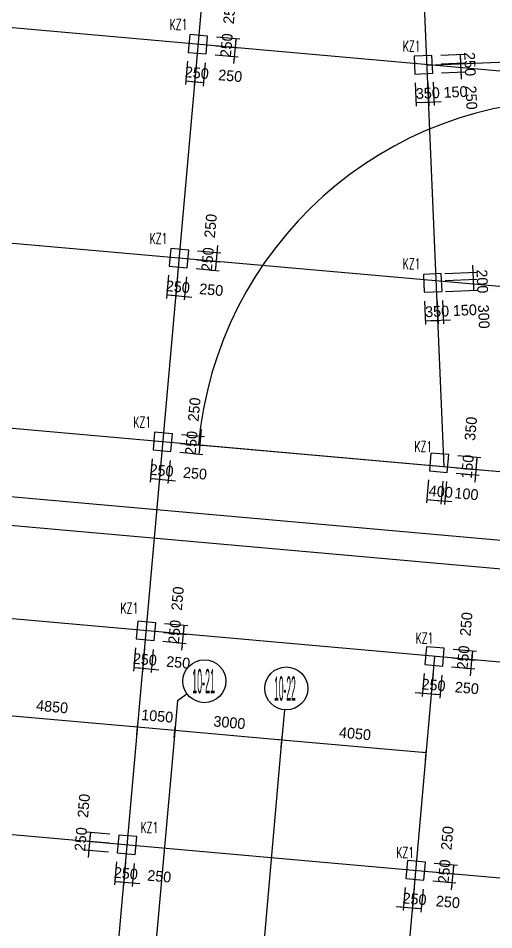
# Model space of a CAD drawing. Extents: x 19107 to 699106, y -67310 to 245688.
# Drawn here: x 639333 to 652625, y 71969 to 97433 of the extents above; entities that cross this region are included whole.
import ezdxf

# ---------------------------------------------------------------- set-up
doc = ezdxf.new("R2010")
doc.units = 0
doc.header["$LTSCALE"] = 100
doc.header["$MEASUREMENT"] = 0
for name, color, linetype in [('AXIS', 3, 'Continuous'), ('DIM', 3, 'Continuous'), ('DOTE', 253, 'Continuous'), ('L-AXIS', 3, 'Continuous')]:
    doc.layers.add(name, color=color, linetype=linetype)
doc.layers.add('Select Column Frame Position', color=7, linetype='Continuous', lineweight=0)
doc.styles.get("Standard").update_dxf_attribs({"font": 'standard'})
doc.styles.add('汉字', font='汉字')
doc.dimstyles.get("Standard").update_dxf_attribs({"dimtxt": 300, "dimasz": 100, "dimexe": 100, "dimexo": 250, "dimgap": 100, "dimtad": 0, "dimtoh": 1, "dimdec": 0, "dimdsep": 46, "dimcen": 0.09, "dimclrt": 7, "dimadec": 0, "dimazin": 0, "dimtfac": 1, "dimtdec": 4, "dimtofl": 0, "dimtmove": 0, "dimatfit": 3, "dimfxl": 1, "dimtolj": 1, "dimtzin": 0, "dimarcsym": 0})

# ---------------------------------------------------------------- blocks, each defined once
blk = doc.blocks.new('*D4214')
at = {"layer": 'L-AXIS', "color": 0, "linetype": 'ByBlock', "lineweight": -2}
for p, q in [((646681, 77064), (646708, 77377)), ((646699, 77277), (650734, 76919)), ((650715, 76706), (650742, 77019))]:
    blk.add_line(p, q, dxfattribs=at)
for points in [[(646699, 77277), (646800, 77285), (646798, 77252)], [(650734, 76919), (650632, 76911), (650635, 76945)]]:
    blk.add_solid(points, dxfattribs=at)
at = {"layer": 'L-AXIS', "color": 7, "linetype": 'Continuous', "lineweight": -2, "insert": (648747, 77447), "char_height": 300, "width": 790, "attachment_point": 5, "rotation": 354.9316, "style": '汉字'}
blk.add_mtext('4050', dxfattribs=at)
blk = doc.blocks.new('*D1245')
at = {"layer": 'L-AXIS', "color": 0, "linetype": 'ByBlock', "lineweight": -2}
for p, q in [((637815, 77850), (637843, 78163)), ((637834, 78063), (642665, 77635)), ((642646, 77422), (642674, 77734))]:
    blk.add_line(p, q, dxfattribs=at)
for points in [[(637834, 78063), (637935, 78071), (637932, 78038)], [(642665, 77635), (642564, 77627), (642567, 77660)]]:
    blk.add_solid(points, dxfattribs=at)
at = {"layer": 'L-AXIS', "color": 7, "linetype": 'Continuous', "lineweight": -2, "insert": (640281, 78198), "char_height": 300, "width": 790, "attachment_point": 5, "rotation": 354.9316, "style": '汉字'}
blk.add_mtext('4850', dxfattribs=at)
blk = doc.blocks.new('_AXISO')
blk.add_circle((0, 0), 0.5)
blk = doc.blocks.new('*D1910')
at = {"layer": 'L-AXIS', "color": 0, "linetype": 'ByBlock', "lineweight": -2}
for p, q in [((643692, 77329), (643720, 77642)), ((643711, 77542), (646699, 77277)), ((646681, 77064), (646708, 77377))]:
    blk.add_line(p, q, dxfattribs=at)
for points in [[(643711, 77542), (643812, 77550), (643809, 77517)], [(646699, 77277), (646598, 77269), (646601, 77302)]]:
    blk.add_solid(points, dxfattribs=at)
at = {"layer": 'L-AXIS', "color": 7, "linetype": 'Continuous', "lineweight": -2, "insert": (645236, 77758), "char_height": 300, "width": 780, "attachment_point": 5, "rotation": 354.9316, "style": '汉字'}
blk.add_mtext('3000', dxfattribs=at)
blk = doc.blocks.new('*D4900')
at = {"layer": 'L-AXIS', "color": 0, "linetype": 'ByBlock', "lineweight": -2}
for p, q in [((642646, 77422), (642674, 77734)), ((642665, 77635), (643711, 77542)), ((643692, 77329), (643720, 77642))]:
    blk.add_line(p, q, dxfattribs=at)
for points in [[(642665, 77635), (642766, 77643), (642763, 77609)], [(643711, 77542), (643610, 77534), (643613, 77567)]]:
    blk.add_solid(points, dxfattribs=at)
at = {"layer": 'L-AXIS', "color": 7, "linetype": 'Continuous', "lineweight": -2, "insert": (643219, 77937), "char_height": 300, "width": 690, "attachment_point": 5, "rotation": 354.9316, "style": '汉字'}
blk.add_mtext('1050', dxfattribs=at)
blk = doc.blocks.new('*D4457')
at = {"layer": 'L-AXIS', "color": 0, "linetype": 'ByBlock', "lineweight": -2}
blk.add_line((654656, 84599), (644273, 85520), dxfattribs=at)
blk.add_arc((654905, 84577), 10574, 2.444, 174.9316, dxfattribs=at)
for points in [[(644372, 85511), (644365, 85612), (644398, 85609)], [(665469, 85028), (665448, 85127), (665481, 85129)]]:
    blk.add_solid(points, dxfattribs=at)
at = {"layer": 'L-AXIS', "color": 7, "linetype": 'Continuous', "lineweight": -2, "insert": (655149, 95248), "char_height": 300, "width": 576.67, "attachment_point": 8, "rotation": 358.6878, "style": '汉字'}
blk.add_mtext('172%%D', dxfattribs=at)
blk = doc.blocks.new('*D2788')
at = {"layer": 'DIM', "color": 0, "linetype": 'ByBlock', "lineweight": -2}
for p, q in [((650690, 89528), (650717, 88878)), ((651039, 89543), (651067, 88893)), ((650713, 88978), (651063, 88993))]:
    blk.add_line(p, q, dxfattribs=at)
for points in [[(650713, 88978), (650812, 88999), (650814, 88966)], [(651063, 88993), (650964, 88972), (650962, 89006)]]:
    blk.add_solid(points, dxfattribs=at)
at = {"layer": 'DIM', "color": 7, "linetype": 'Continuous', "lineweight": -2, "insert": (651042, 89242), "char_height": 300, "width": 566.67, "attachment_point": 5, "rotation": 2.444, "style": '汉字'}
blk.add_mtext('350', dxfattribs=at)
blk = doc.blocks.new('*D184')
at = {"layer": 'DIM', "color": 0, "linetype": 'ByBlock', "lineweight": -2}
for p, q in [((651039, 89543), (651067, 88893)), ((651189, 89549), (651217, 88900)), ((650863, 88985), (651412, 89008))]:
    blk.add_line(p, q, dxfattribs=at)
for points in [[(651063, 88993), (650964, 88972), (650962, 89006)], [(651213, 89000), (651312, 89020), (651313, 88987)]]:
    blk.add_solid(points, dxfattribs=at)
at = {"layer": 'DIM', "color": 7, "linetype": 'Continuous', "lineweight": -2, "insert": (651817, 89276), "char_height": 300, "width": 476.67, "attachment_point": 5, "rotation": 2.444, "style": '汉字'}
blk.add_mtext('150', dxfattribs=at)
blk = doc.blocks.new('*D507')
at = {"layer": 'DIM', "color": 0, "linetype": 'ByBlock', "lineweight": -2}
for p, q in [((650804, 84539), (650746, 83892)), ((651202, 84504), (651145, 83856)), ((650755, 83991), (651153, 83956))]:
    blk.add_line(p, q, dxfattribs=at)
for points in [[(650755, 83991), (650856, 83999), (650853, 83966)], [(651153, 83956), (651052, 83948), (651055, 83981)]]:
    blk.add_solid(points, dxfattribs=at)
at = {"layer": 'DIM', "color": 7, "linetype": 'Continuous', "lineweight": -2, "insert": (651146, 84208), "char_height": 300, "width": 576.67, "attachment_point": 5, "rotation": 354.9316, "style": '汉字'}
blk.add_mtext('400', dxfattribs=at)
blk = doc.blocks.new('*D871')
at = {"layer": 'DIM', "color": 0, "linetype": 'ByBlock', "lineweight": -2}
for p, q in [((651202, 84504), (651145, 83856)), ((651302, 84495), (651244, 83848)), ((650954, 83974), (651452, 83929))]:
    blk.add_line(p, q, dxfattribs=at)
for points in [[(651153, 83956), (651052, 83948), (651055, 83981)], [(651253, 83947), (651354, 83955), (651351, 83922)]]:
    blk.add_solid(points, dxfattribs=at)
at = {"layer": 'DIM', "color": 7, "linetype": 'Continuous', "lineweight": -2, "insert": (651863, 84144), "char_height": 300, "width": 476.67, "attachment_point": 5, "rotation": 354.9316, "style": '汉字'}
blk.add_mtext('100', dxfattribs=at)
blk = doc.blocks.new('*D1188')
at = {"layer": 'DIM', "color": 0, "linetype": 'ByBlock', "lineweight": -2}
for p, q in [((651586, 84871), (652233, 84814)), ((652103, 84474), (652152, 85022)), ((651573, 84722), (652220, 84665))]:
    blk.add_line(p, q, dxfattribs=at)
for points in [[(652134, 84823), (652126, 84924), (652159, 84921)], [(652121, 84673), (652128, 84572), (652095, 84575)]]:
    blk.add_solid(points, dxfattribs=at)
at = {"layer": 'DIM', "color": 7, "linetype": 'Continuous', "lineweight": -2, "insert": (651890, 84906), "char_height": 300, "width": 476.67, "attachment_point": 5, "rotation": 84.9316, "style": '汉字'}
blk.add_mtext('150', dxfattribs=at)
blk = doc.blocks.new('*D4201')
at = {"layer": 'DIM', "color": 0, "linetype": 'ByBlock', "lineweight": -2}
for p, q in [((651617, 85220), (652264, 85163)), ((652134, 84823), (652165, 85171)), ((651586, 84871), (652233, 84814))]:
    blk.add_line(p, q, dxfattribs=at)
for points in [[(652165, 85171), (652173, 85070), (652139, 85073)], [(652134, 84823), (652126, 84924), (652159, 84921)]]:
    blk.add_solid(points, dxfattribs=at)
at = {"layer": 'DIM', "color": 7, "linetype": 'Continuous', "lineweight": -2, "insert": (651984, 85967), "char_height": 300, "width": 566.67, "attachment_point": 5, "rotation": 84.9316, "style": '汉字'}
blk.add_mtext('350', dxfattribs=at)
blk = doc.blocks.new('*D4530')
at = {"layer": 'DIM', "color": 0, "linetype": 'ByBlock', "lineweight": -2}
for p, q in [((643078, 85124), (643021, 84476)), ((643328, 85102), (643270, 84454)), ((643030, 84576), (643279, 84554))]:
    blk.add_line(p, q, dxfattribs=at)
for points in [[(643030, 84576), (643131, 84584), (643128, 84551)], [(643279, 84554), (643178, 84546), (643181, 84579)]]:
    blk.add_solid(points, dxfattribs=at)
at = {"layer": 'DIM', "color": 7, "linetype": 'Continuous', "lineweight": -2, "insert": (643341, 84799), "char_height": 300, "width": 566.67, "attachment_point": 5, "rotation": 354.9316, "style": '汉字'}
blk.add_mtext('250', dxfattribs=at)
blk = doc.blocks.new('*D4897')
at = {"layer": 'DIM', "color": 0, "linetype": 'ByBlock', "lineweight": -2}
for p, q in [((643328, 85102), (643270, 84454)), ((643577, 85080), (643519, 84432)), ((643080, 84572), (643727, 84514))]:
    blk.add_line(p, q, dxfattribs=at)
for points in [[(643279, 84554), (643178, 84546), (643181, 84579)], [(643528, 84532), (643629, 84540), (643626, 84506)]]:
    blk.add_solid(points, dxfattribs=at)
at = {"layer": 'DIM', "color": 7, "linetype": 'Continuous', "lineweight": -2, "insert": (644274, 84717), "char_height": 300, "width": 566.67, "attachment_point": 5, "rotation": 354.9316, "style": '汉字'}
blk.add_mtext('250', dxfattribs=at)
blk = doc.blocks.new('*D5219')
at = {"layer": 'DIM', "color": 0, "linetype": 'ByBlock', "lineweight": -2}
for p, q in [((643848, 85307), (644495, 85249)), ((643870, 85556), (644517, 85498)), ((644395, 85258), (644418, 85507))]:
    blk.add_line(p, q, dxfattribs=at)
for points in [[(644395, 85258), (644388, 85359), (644421, 85356)], [(644418, 85507), (644425, 85406), (644392, 85409)]]:
    blk.add_solid(points, dxfattribs=at)
at = {"layer": 'DIM', "color": 7, "linetype": 'Continuous', "lineweight": -2, "insert": (644172, 85569), "char_height": 300, "width": 566.67, "attachment_point": 5, "rotation": 84.9316, "style": '汉字'}
blk.add_mtext('250', dxfattribs=at)
blk = doc.blocks.new('*D2905')
at = {"layer": 'DIM', "color": 0, "linetype": 'ByBlock', "lineweight": -2}
for p, q in [((644400, 85308), (644457, 85955)), ((643892, 85805), (644539, 85747)), ((643870, 85556), (644517, 85498))]:
    blk.add_line(p, q, dxfattribs=at)
for points in [[(644440, 85756), (644432, 85857), (644465, 85854)], [(644418, 85507), (644425, 85406), (644392, 85409)]]:
    blk.add_solid(points, dxfattribs=at)
at = {"layer": 'DIM', "color": 7, "linetype": 'Continuous', "lineweight": -2, "insert": (644255, 86502), "char_height": 300, "width": 566.67, "attachment_point": 5, "rotation": 84.9316, "style": '汉字'}
blk.add_mtext('250', dxfattribs=at)
blk = doc.blocks.new('*D2588')
at = {"layer": 'DIM', "color": 0, "linetype": 'ByBlock', "lineweight": -2}
for p, q in [((650429, 95624), (650457, 94975)), ((650779, 95639), (650807, 94990)), ((650453, 95075), (650803, 95090))]:
    blk.add_line(p, q, dxfattribs=at)
for points in [[(650453, 95075), (650552, 95096), (650553, 95062)], [(650803, 95090), (650703, 95069), (650702, 95102)]]:
    blk.add_solid(points, dxfattribs=at)
at = {"layer": 'DIM', "color": 7, "linetype": 'Continuous', "lineweight": -2, "insert": (650782, 95339), "char_height": 300, "width": 566.67, "attachment_point": 5, "rotation": 2.444, "style": '汉字'}
blk.add_mtext('350', dxfattribs=at)
blk = doc.blocks.new('*D330')
at = {"layer": 'DIM', "color": 0, "linetype": 'ByBlock', "lineweight": -2}
for p, q in [((650779, 95639), (650807, 94990)), ((650929, 95645), (650957, 94996)), ((650603, 95081), (651152, 95104))]:
    blk.add_line(p, q, dxfattribs=at)
for points in [[(650803, 95090), (650703, 95069), (650702, 95102)], [(650952, 95096), (651052, 95117), (651053, 95084)]]:
    blk.add_solid(points, dxfattribs=at)
at = {"layer": 'DIM', "color": 7, "linetype": 'Continuous', "lineweight": -2, "insert": (651556, 95372), "char_height": 300, "width": 476.67, "attachment_point": 5, "rotation": 2.444, "style": '汉字'}
blk.add_mtext('150', dxfattribs=at)
blk = doc.blocks.new('*D637')
at = {"layer": 'DIM', "color": 0, "linetype": 'ByBlock', "lineweight": -2}
for p, q in [((651726, 95729), (651698, 96379)), ((651157, 96156), (651807, 96183)), ((651168, 95906), (651817, 95934))]:
    blk.add_line(p, q, dxfattribs=at)
for points in [[(651707, 96179), (651686, 96278), (651719, 96280)], [(651718, 95929), (651738, 95830), (651705, 95829)]]:
    blk.add_solid(points, dxfattribs=at)
at = {"layer": 'DIM', "color": 7, "linetype": 'Continuous', "lineweight": -2, "insert": (651998, 95214), "char_height": 300, "width": 566.67, "attachment_point": 5, "rotation": 272.444, "style": '汉字'}
blk.add_mtext('250', dxfattribs=at)
blk = doc.blocks.new('*D1004')
at = {"layer": 'DIM', "color": 0, "linetype": 'ByBlock', "lineweight": -2}
for p, q in [((651147, 96405), (651796, 96433)), ((651707, 96179), (651696, 96429)), ((651157, 96156), (651807, 96183))]:
    blk.add_line(p, q, dxfattribs=at)
for points in [[(651696, 96429), (651717, 96330), (651684, 96328)], [(651707, 96179), (651686, 96278), (651719, 96280)]]:
    blk.add_solid(points, dxfattribs=at)
at = {"layer": 'DIM', "color": 7, "linetype": 'Continuous', "lineweight": -2, "insert": (651958, 96150), "char_height": 300, "width": 566.67, "attachment_point": 5, "rotation": 272.444, "style": '汉字'}
blk.add_mtext('250', dxfattribs=at)
blk = doc.blocks.new('*D1144')
at = {"layer": 'DIM', "color": 0, "linetype": 'ByBlock', "lineweight": -2}
for p, q in [((644064, 96230), (644006, 95583)), ((644313, 96208), (644255, 95561)), ((644015, 95682), (644264, 95660))]:
    blk.add_line(p, q, dxfattribs=at)
for points in [[(644015, 95682), (644116, 95690), (644113, 95657)], [(644264, 95660), (644163, 95653), (644166, 95686)]]:
    blk.add_solid(points, dxfattribs=at)
at = {"layer": 'DIM', "color": 7, "linetype": 'Continuous', "lineweight": -2, "insert": (644326, 95906), "char_height": 300, "width": 566.67, "attachment_point": 5, "rotation": 354.9316, "style": '汉字'}
blk.add_mtext('250', dxfattribs=at)
blk = doc.blocks.new('*D1507')
at = {"layer": 'DIM', "color": 0, "linetype": 'ByBlock', "lineweight": -2}
for p, q in [((644313, 96208), (644255, 95561)), ((644562, 96186), (644504, 95539)), ((644264, 95660), (644513, 95638))]:
    blk.add_line(p, q, dxfattribs=at)
for points in [[(644264, 95660), (644365, 95668), (644362, 95635)], [(644513, 95638), (644412, 95631), (644415, 95664)]]:
    blk.add_solid(points, dxfattribs=at)
at = {"layer": 'DIM', "color": 7, "linetype": 'Continuous', "lineweight": -2, "insert": (645259, 95823), "char_height": 300, "width": 566.67, "attachment_point": 5, "rotation": 354.9316, "style": '汉字'}
blk.add_mtext('250', dxfattribs=at)
blk = doc.blocks.new('*D4481')
at = {"layer": 'DIM', "color": 0, "linetype": 'ByBlock', "lineweight": -2}
for p, q in [((645363, 96165), (645420, 96813)), ((644855, 96662), (645502, 96605)), ((644833, 96413), (645480, 96356))]:
    blk.add_line(p, q, dxfattribs=at)
for points in [[(645403, 96614), (645395, 96715), (645428, 96712)], [(645381, 96365), (645388, 96263), (645355, 96266)]]:
    blk.add_solid(points, dxfattribs=at)
at = {"layer": 'DIM', "color": 7, "linetype": 'Continuous', "lineweight": -2, "insert": (645157, 96676), "char_height": 300, "width": 566.67, "attachment_point": 5, "rotation": 84.9316, "style": '汉字'}
blk.add_mtext('250', dxfattribs=at)
blk = doc.blocks.new('*D4849')
at = {"layer": 'DIM', "color": 0, "linetype": 'ByBlock', "lineweight": -2}
for p, q in [((644877, 96911), (645524, 96854)), ((645403, 96614), (645425, 96863)), ((644855, 96662), (645502, 96605))]:
    blk.add_line(p, q, dxfattribs=at)
for points in [[(645425, 96863), (645432, 96761), (645399, 96764)], [(645403, 96614), (645395, 96715), (645428, 96712)]]:
    blk.add_solid(points, dxfattribs=at)
at = {"layer": 'DIM', "color": 7, "linetype": 'Continuous', "lineweight": -2, "insert": (645240, 97608), "char_height": 300, "width": 566.67, "attachment_point": 5, "rotation": 84.9316, "style": '汉字'}
blk.add_mtext('250', dxfattribs=at)
blk = doc.blocks.new('*D4927')
at = {"layer": 'DIM', "color": 0, "linetype": 'ByBlock', "lineweight": -2}
for p, q in [((643533, 90254), (643476, 89606)), ((643782, 90232), (643725, 89584)), ((643485, 89706), (643734, 89684))]:
    blk.add_line(p, q, dxfattribs=at)
for points in [[(643485, 89706), (643586, 89714), (643583, 89681)], [(643734, 89684), (643633, 89676), (643636, 89709)]]:
    blk.add_solid(points, dxfattribs=at)
at = {"layer": 'DIM', "color": 7, "linetype": 'Continuous', "lineweight": -2, "insert": (643796, 89929), "char_height": 300, "width": 566.67, "attachment_point": 5, "rotation": 354.9316, "style": '汉字'}
blk.add_mtext('250', dxfattribs=at)
blk = doc.blocks.new('*D5289')
at = {"layer": 'DIM', "color": 0, "linetype": 'ByBlock', "lineweight": -2}
for p, q in [((643782, 90232), (643725, 89584)), ((644032, 90210), (643974, 89562)), ((643535, 89702), (644182, 89644))]:
    blk.add_line(p, q, dxfattribs=at)
for points in [[(643734, 89684), (643633, 89676), (643636, 89709)], [(643983, 89662), (644084, 89670), (644081, 89636)]]:
    blk.add_solid(points, dxfattribs=at)
at = {"layer": 'DIM', "color": 7, "linetype": 'Continuous', "lineweight": -2, "insert": (644729, 89847), "char_height": 300, "width": 566.67, "attachment_point": 5, "rotation": 354.9316, "style": '汉字'}
blk.add_mtext('250', dxfattribs=at)
blk = doc.blocks.new('*D2937')
at = {"layer": 'DIM', "color": 0, "linetype": 'ByBlock', "lineweight": -2}
for p, q in [((644325, 90686), (644972, 90628)), ((644303, 90437), (644950, 90379)), ((644850, 90388), (644873, 90637))]:
    blk.add_line(p, q, dxfattribs=at)
for points in [[(644850, 90388), (644843, 90489), (644876, 90486)], [(644873, 90637), (644880, 90536), (644847, 90539)]]:
    blk.add_solid(points, dxfattribs=at)
at = {"layer": 'DIM', "color": 7, "linetype": 'Continuous', "lineweight": -2, "insert": (644627, 90699), "char_height": 300, "width": 566.67, "attachment_point": 5, "rotation": 84.9316, "style": '汉字'}
blk.add_mtext('250', dxfattribs=at)
blk = doc.blocks.new('*D3301')
at = {"layer": 'DIM', "color": 0, "linetype": 'ByBlock', "lineweight": -2}
for p, q in [((644347, 90935), (644994, 90877)), ((644855, 90438), (644912, 91085)), ((644325, 90686), (644972, 90628))]:
    blk.add_line(p, q, dxfattribs=at)
for points in [[(644895, 90886), (644887, 90987), (644920, 90984)], [(644873, 90637), (644880, 90536), (644847, 90539)]]:
    blk.add_solid(points, dxfattribs=at)
at = {"layer": 'DIM', "color": 7, "linetype": 'Continuous', "lineweight": -2, "insert": (644710, 91632), "char_height": 300, "width": 566.67, "attachment_point": 5, "rotation": 84.9316, "style": '汉字'}
blk.add_mtext('250', dxfattribs=at)
blk = doc.blocks.new('*D4614')
at = {"layer": 'DIM', "color": 0, "linetype": 'ByBlock', "lineweight": -2}
for p, q in [((650679, 79129), (650621, 78482)), ((650928, 79107), (650870, 78460)), ((650431, 78599), (651078, 78541))]:
    blk.add_line(p, q, dxfattribs=at)
for points in [[(650630, 78581), (650529, 78573), (650532, 78607)], [(650879, 78559), (650980, 78567), (650977, 78534)]]:
    blk.add_solid(points, dxfattribs=at)
at = {"layer": 'DIM', "color": 7, "linetype": 'Continuous', "lineweight": -2, "insert": (650941, 78805), "char_height": 300, "width": 566.67, "attachment_point": 5, "rotation": 354.9316, "style": '汉字'}
blk.add_mtext('250', dxfattribs=at)
blk = doc.blocks.new('*D4983')
at = {"layer": 'DIM', "color": 0, "linetype": 'ByBlock', "lineweight": -2}
for p, q in [((650928, 79107), (650870, 78460)), ((651177, 79085), (651119, 78437)), ((650879, 78559), (651128, 78537))]:
    blk.add_line(p, q, dxfattribs=at)
for points in [[(650879, 78559), (650980, 78567), (650977, 78534)], [(651128, 78537), (651027, 78529), (651030, 78562)]]:
    blk.add_solid(points, dxfattribs=at)
at = {"layer": 'DIM', "color": 7, "linetype": 'Continuous', "lineweight": -2, "insert": (651874, 78722), "char_height": 300, "width": 566.67, "attachment_point": 5, "rotation": 354.9316, "style": '汉字'}
blk.add_mtext('250', dxfattribs=at)
blk = doc.blocks.new('*D5305')
at = {"layer": 'DIM', "color": 0, "linetype": 'ByBlock', "lineweight": -2}
for p, q in [((651978, 79064), (652035, 79711)), ((651470, 79561), (652117, 79503)), ((651448, 79312), (652095, 79254))]:
    blk.add_line(p, q, dxfattribs=at)
for points in [[(652018, 79512), (652010, 79613), (652043, 79610)], [(651996, 79263), (652003, 79162), (651970, 79165)]]:
    blk.add_solid(points, dxfattribs=at)
at = {"layer": 'DIM', "color": 7, "linetype": 'Continuous', "lineweight": -2, "insert": (651772, 79574), "char_height": 300, "width": 566.67, "attachment_point": 5, "rotation": 84.9316, "style": '汉字'}
blk.add_mtext('250', dxfattribs=at)
blk = doc.blocks.new('*D2994')
at = {"layer": 'DIM', "color": 0, "linetype": 'ByBlock', "lineweight": -2}
for p, q in [((651492, 79810), (652139, 79752)), ((652018, 79512), (652040, 79761)), ((651470, 79561), (652117, 79503))]:
    blk.add_line(p, q, dxfattribs=at)
for points in [[(652040, 79761), (652048, 79660), (652014, 79663)], [(652018, 79512), (652010, 79613), (652043, 79610)]]:
    blk.add_solid(points, dxfattribs=at)
at = {"layer": 'DIM', "color": 7, "linetype": 'Continuous', "lineweight": -2, "insert": (651855, 80507), "char_height": 300, "width": 566.67, "attachment_point": 5, "rotation": 84.9316, "style": '汉字'}
blk.add_mtext('250', dxfattribs=at)
blk = doc.blocks.new('*D3312')
at = {"layer": 'DIM', "color": 0, "linetype": 'ByBlock', "lineweight": -2}
for p, q in [((642610, 79845), (642553, 79197)), ((642859, 79823), (642802, 79175)), ((642562, 79297), (642811, 79275))]:
    blk.add_line(p, q, dxfattribs=at)
for points in [[(642562, 79297), (642663, 79305), (642660, 79271)], [(642811, 79275), (642710, 79267), (642713, 79300)]]:
    blk.add_solid(points, dxfattribs=at)
at = {"layer": 'DIM', "color": 7, "linetype": 'Continuous', "lineweight": -2, "insert": (642873, 79520), "char_height": 300, "width": 566.67, "attachment_point": 5, "rotation": 354.9316, "style": '汉字'}
blk.add_mtext('250', dxfattribs=at)
blk = doc.blocks.new('*D3676')
at = {"layer": 'DIM', "color": 0, "linetype": 'ByBlock', "lineweight": -2}
for p, q in [((642859, 79823), (642802, 79175)), ((643108, 79800), (643051, 79153)), ((642611, 79292), (643259, 79235))]:
    blk.add_line(p, q, dxfattribs=at)
for points in [[(642811, 79275), (642710, 79267), (642713, 79300)], [(643060, 79253), (643161, 79260), (643158, 79227)]]:
    blk.add_solid(points, dxfattribs=at)
at = {"layer": 'DIM', "color": 7, "linetype": 'Continuous', "lineweight": -2, "insert": (643805, 79437), "char_height": 300, "width": 566.67, "attachment_point": 5, "rotation": 354.9316, "style": '汉字'}
blk.add_mtext('250', dxfattribs=at)
blk = doc.blocks.new('*D4006')
at = {"layer": 'DIM', "color": 0, "linetype": 'ByBlock', "lineweight": -2}
for p, q in [((643402, 80276), (644049, 80219)), ((643910, 79780), (643967, 80427)), ((643379, 80027), (644027, 79970))]:
    blk.add_line(p, q, dxfattribs=at)
for points in [[(643949, 80228), (643942, 80329), (643975, 80326)], [(643927, 79979), (643935, 79878), (643902, 79881)]]:
    blk.add_solid(points, dxfattribs=at)
at = {"layer": 'DIM', "color": 7, "linetype": 'Continuous', "lineweight": -2, "insert": (643704, 80290), "char_height": 300, "width": 566.67, "attachment_point": 5, "rotation": 84.9316, "style": '汉字'}
blk.add_mtext('250', dxfattribs=at)
blk = doc.blocks.new('*D1736')
at = {"layer": 'DIM', "color": 0, "linetype": 'ByBlock', "lineweight": -2}
for p, q in [((643424, 80525), (644071, 80468)), ((643949, 80228), (643971, 80477)), ((643402, 80276), (644049, 80219))]:
    blk.add_line(p, q, dxfattribs=at)
for points in [[(643971, 80477), (643979, 80376), (643946, 80379)], [(643949, 80228), (643942, 80329), (643975, 80326)]]:
    blk.add_solid(points, dxfattribs=at)
at = {"layer": 'DIM', "color": 7, "linetype": 'Continuous', "lineweight": -2, "insert": (643787, 81223), "char_height": 300, "width": 566.67, "attachment_point": 5, "rotation": 84.9316, "style": '汉字'}
blk.add_mtext('250', dxfattribs=at)
blk = doc.blocks.new('*D4586')
at = {"layer": 'DIM', "color": 0, "linetype": 'ByBlock', "lineweight": -2}
for p, q in [((650149, 73153), (650091, 72505)), ((650398, 73130), (650340, 72483)), ((649901, 72622), (650548, 72565))]:
    blk.add_line(p, q, dxfattribs=at)
for points in [[(650100, 72605), (649999, 72597), (650002, 72630)], [(650349, 72583), (650450, 72590), (650447, 72557)]]:
    blk.add_solid(points, dxfattribs=at)
at = {"layer": 'DIM', "color": 7, "linetype": 'Continuous', "lineweight": -2, "insert": (650411, 72828), "char_height": 300, "width": 566.67, "attachment_point": 5, "rotation": 354.9316, "style": '汉字'}
blk.add_mtext('250', dxfattribs=at)
blk = doc.blocks.new('*D4960')
at = {"layer": 'DIM', "color": 0, "linetype": 'ByBlock', "lineweight": -2}
for p, q in [((650398, 73130), (650340, 72483)), ((650647, 73108), (650589, 72461)), ((650349, 72583), (650598, 72561))]:
    blk.add_line(p, q, dxfattribs=at)
for points in [[(650349, 72583), (650450, 72590), (650447, 72557)], [(650598, 72561), (650497, 72553), (650500, 72586)]]:
    blk.add_solid(points, dxfattribs=at)
at = {"layer": 'DIM', "color": 7, "linetype": 'Continuous', "lineweight": -2, "insert": (651344, 72745), "char_height": 300, "width": 566.67, "attachment_point": 5, "rotation": 354.9316, "style": '汉字'}
blk.add_mtext('250', dxfattribs=at)
blk = doc.blocks.new('*D5274')
at = {"layer": 'DIM', "color": 0, "linetype": 'ByBlock', "lineweight": -2}
for p, q in [((651448, 73087), (651505, 73735)), ((650940, 73584), (651587, 73527)), ((650918, 73335), (651565, 73278))]:
    blk.add_line(p, q, dxfattribs=at)
for points in [[(651488, 73536), (651480, 73637), (651513, 73634)], [(651466, 73287), (651473, 73186), (651440, 73189)]]:
    blk.add_solid(points, dxfattribs=at)
at = {"layer": 'DIM', "color": 7, "linetype": 'Continuous', "lineweight": -2, "insert": (651242, 73598), "char_height": 300, "width": 566.67, "attachment_point": 5, "rotation": 84.9316, "style": '汉字'}
blk.add_mtext('250', dxfattribs=at)
blk = doc.blocks.new('*D2972')
at = {"layer": 'DIM', "color": 0, "linetype": 'ByBlock', "lineweight": -2}
for p, q in [((650962, 73833), (651609, 73776)), ((651488, 73536), (651510, 73785)), ((650940, 73584), (651587, 73527))]:
    blk.add_line(p, q, dxfattribs=at)
for points in [[(651488, 73536), (651480, 73637), (651513, 73634)], [(651510, 73785), (651517, 73684), (651484, 73687)]]:
    blk.add_solid(points, dxfattribs=at)
at = {"layer": 'DIM', "color": 7, "linetype": 'Continuous', "lineweight": -2, "insert": (651325, 74530), "char_height": 300, "width": 566.67, "attachment_point": 5, "rotation": 84.9316, "style": '汉字'}
blk.add_mtext('250', dxfattribs=at)
blk = doc.blocks.new('*D3289')
at = {"layer": 'DIM', "color": 0, "linetype": 'ByBlock', "lineweight": -2}
for p, q in [((641897, 74637), (641250, 74695)), ((641350, 74686), (641327, 74437)), ((641875, 74388), (641228, 74446))]:
    blk.add_line(p, q, dxfattribs=at)
for points in [[(641350, 74686), (641357, 74585), (641324, 74588)], [(641327, 74437), (641320, 74538), (641353, 74535)]]:
    blk.add_solid(points, dxfattribs=at)
at = {"layer": 'DIM', "color": 7, "linetype": 'Continuous', "lineweight": -2, "insert": (641165, 75432), "char_height": 300, "width": 566.67, "attachment_point": 5, "rotation": 84.9316, "style": '汉字'}
blk.add_mtext('250', dxfattribs=at)
blk = doc.blocks.new('*D3658')
at = {"layer": 'DIM', "color": 0, "linetype": 'ByBlock', "lineweight": -2}
for p, q in [((641345, 74636), (641288, 73989)), ((641875, 74388), (641228, 74446)), ((641853, 74139), (641206, 74197))]:
    blk.add_line(p, q, dxfattribs=at)
for points in [[(641327, 74437), (641320, 74538), (641353, 74535)], [(641305, 74188), (641313, 74087), (641280, 74090)]]:
    blk.add_solid(points, dxfattribs=at)
at = {"layer": 'DIM', "color": 7, "linetype": 'Continuous', "lineweight": -2, "insert": (641082, 74499), "char_height": 300, "width": 566.67, "attachment_point": 5, "rotation": 84.9316, "style": '汉字'}
blk.add_mtext('250', dxfattribs=at)
blk = doc.blocks.new('*D3975')
at = {"layer": 'DIM', "color": 0, "linetype": 'ByBlock', "lineweight": -2}
for p, q in [((642080, 73868), (642023, 73221)), ((642329, 73846), (642272, 73199)), ((642032, 73320), (642281, 73298))]:
    blk.add_line(p, q, dxfattribs=at)
for points in [[(642032, 73320), (642133, 73328), (642130, 73295)], [(642281, 73298), (642180, 73290), (642182, 73324)]]:
    blk.add_solid(points, dxfattribs=at)
at = {"layer": 'DIM', "color": 7, "linetype": 'Continuous', "lineweight": -2, "insert": (642343, 73544), "char_height": 300, "width": 566.67, "attachment_point": 5, "rotation": 354.9316, "style": '汉字'}
blk.add_mtext('250', dxfattribs=at)
blk = doc.blocks.new('*D4014')
at = {"layer": 'DIM', "color": 0, "linetype": 'ByBlock', "lineweight": -2}
for p, q in [((642329, 73846), (642272, 73199)), ((642578, 73824), (642521, 73176)), ((642081, 73316), (642729, 73258))]:
    blk.add_line(p, q, dxfattribs=at)
for points in [[(642281, 73298), (642180, 73290), (642182, 73324)], [(642530, 73276), (642631, 73284), (642628, 73251)]]:
    blk.add_solid(points, dxfattribs=at)
at = {"layer": 'DIM', "color": 7, "linetype": 'Continuous', "lineweight": -2, "insert": (643275, 73461), "char_height": 300, "width": 566.67, "attachment_point": 5, "rotation": 354.9316, "style": '汉字'}
blk.add_mtext('250', dxfattribs=at)
blk = doc.blocks.new('*D1077')
at = {"layer": 'DIM', "color": 0, "linetype": 'ByBlock', "lineweight": -2}
for p, q in [((652033, 90536), (652059, 89936)), ((651257, 90303), (652141, 90340)), ((651266, 90103), (652150, 90141))]:
    blk.add_line(p, q, dxfattribs=at)
for points in [[(652041, 90336), (652021, 90435), (652054, 90437)], [(652050, 90136), (652071, 90037), (652038, 90036)]]:
    blk.add_solid(points, dxfattribs=at)
at = {"layer": 'DIM', "color": 7, "linetype": 'Continuous', "lineweight": -2, "insert": (652303, 90082), "char_height": 300, "width": 566.67, "attachment_point": 5, "rotation": 272.444, "style": '汉字'}
blk.add_mtext('200', dxfattribs=at)
blk = doc.blocks.new('*D4644')
at = {"layer": 'DIM', "color": 0, "linetype": 'ByBlock', "lineweight": -2}
for p, q in [((651266, 90103), (652150, 90141)), ((652050, 90136), (652063, 89837)), ((651278, 89803), (652163, 89841))]:
    blk.add_line(p, q, dxfattribs=at)
for points in [[(652050, 90136), (652071, 90037), (652038, 90036)], [(652063, 89837), (652042, 89936), (652075, 89937)]]:
    blk.add_solid(points, dxfattribs=at)
at = {"layer": 'DIM', "color": 7, "linetype": 'Continuous', "lineweight": -2, "insert": (652345, 89096), "char_height": 300, "width": 566.67, "attachment_point": 5, "rotation": 272.444, "style": '汉字'}
blk.add_mtext('300', dxfattribs=at)
blk = doc.blocks.new('后浇带现场')
at = {"color": 6, "lineweight": 30}
for points in [[(821257, 720830), (821257, 688843), (805860, 662656), (825600, 651049), (814026, 631365), (812236, 611185), (845904, 608199)], [(822057, 720830), (822057, 688625), (806955, 662940), (826695, 651333), (814807, 631115), (813104, 611911), (845975, 608996)]]:
    blk.add_lwpolyline(points, dxfattribs=at)

msp = doc.modelspace()

# ---------------------------------------------------------------- linework, layer by layer
at = {"layer": 'DOTE'}
for p, q in [((651237.4, 84902.3), (646702.6, 191147.6)), ((644842.6, 102184.8), (639406.7, 40893.9)), ((666469.9, 94745), (595896.9, 101004.2)), ((663847, 96669.3), (650759, 96110.7)), ((665939.9, 88768.5), (595366.9, 95027.7)), ((665484.9, 83638.6), (587740.1, 90533.9)), ((665016.7, 78359.4), (587271.8, 85254.6)), ((650971.8, 79605), (647475, 40178.3)), ((586343.3, 79313.4), (664486.6, 72382.8)), ((643670.2, 77080.1), (642500.5, 63892)), ((646658.4, 76815.1), (645647.8, 65419.9))]:
    msp.add_line(p, q, dxfattribs=at)
at = {"layer": 'L-AXIS'}
for p, q in [((643785.2, 78377.4), (644047.2, 78564.5)), ((643785.2, 78377.4), (643670.2, 77080.1)), ((646773.5, 78112.4), (646658.4, 76815.1))]:
    msp.add_line(p, q, dxfattribs=at)
at = {"layer": 'Select Column Frame Position', "color": 7, "linetype": 'Continuous', "lineweight": -3}
for points in [[(644085.6, 96479.4), (644583.7, 96435.2), (644627.8, 96933.2), (644129.8, 96977.4), (644085.6, 96479.4)], [(650418.7, 95873.9), (650918.3, 95895.2), (650897, 96394.7), (650397.4, 96373.4), (650418.7, 95873.9)], [(643555.5, 90502.8), (644053.6, 90458.6), (644097.8, 90956.7), (643599.7, 91000.9), (643555.5, 90502.8)], [(650679, 89777.5), (651178.5, 89798.8), (651157.2, 90298.3), (650657.6, 90277), (650679, 89777.5)], [(643100.6, 85372.9), (643598.6, 85328.8), (643642.8, 85826.8), (643144.7, 85871), (643100.6, 85372.9)], [(650825.7, 84788.2), (651323.7, 84744), (651367.9, 85242.1), (650869.8, 85286.2), (650825.7, 84788.2)], [(642632.3, 80093.7), (643130.4, 80049.5), (643174.6, 80547.5), (642676.5, 80591.7), (642632.3, 80093.7)], [(650700.7, 79378.1), (651198.7, 79333.9), (651242.9, 79832), (650744.9, 79876.1), (650700.7, 79378.1)], [(642102.3, 74117.1), (642600.3, 74073), (642644.5, 74571), (642146.5, 74615.2), (642102.3, 74117.1)], [(650170.6, 73401.5), (650668.7, 73357.4), (650712.8, 73855.4), (650214.8, 73899.6), (650170.6, 73401.5)]]:
    msp.add_lwpolyline(points, dxfattribs=at)

# ---------------------------------------------------------------- block references
at = {"color": 3, "lineweight": 30}
msp.add_blockref('后浇带现场', (-182998.7, -527042.1), dxfattribs=at)
at = {"layer": 'AXIS'}
ref = msp.add_blockref('_AXISO', (644535.5, 78913.2), dxfattribs=dict(at, xscale=1199.999999999997, yscale=1200, rotation=359.999645787379))
ref.add_attrib('A', '10-21', (644196.1, 78573.8), dxfattribs={"height": 678.82, "style": '汉字', "width": 0.273684})
ref = msp.add_blockref('_AXISO', (646826.5, 78710), dxfattribs=dict(at, xscale=1199.999999999997, yscale=1200, rotation=359.999645787379))
ref.add_attrib('A', '10-22', (646487.1, 78370.6), dxfattribs={"height": 678.82, "style": '汉字', "width": 0.26})

# ---------------------------------------------------------------- texts
at = {"color": 200, "linetype": 'Continuous', "lineweight": -3, "width": 0.7}
for p in [(643563.8, 97104.2), (650080.2, 96500.8), (643003.2, 91127.6), (650079.4, 90425), (642548.2, 85997.7), (650406.5, 85316.1), (642189.5, 80802.7), (650439.8, 79966.1), (642750.6, 74677.1), (649900.3, 73974.8)]:
    msp.add_text('KZ1', height=300, dxfattribs=at).set_placement(p)

# ---------------------------------------------------------------- dimensions: what is measured, and where the dimension line sits
at = {"layer": 'DIM', "color": 200}
for p1, p2, distance, picture, middle in [((644605.7, 96684.2), (644627.8, 96933.2), -800, '*D4849', (645194.9, 97101.9)), ((644583.7, 96435.2), (644605.7, 96684.2), -800, '*D4481', (645112.2, 96169.4)), ((650907.6, 96145), (650897, 96394.7), -800, '*D1004', (651936.7, 96657.4)), ((644085.6, 96479.4), (644334.6, 96457.3), -800, '*D1144', (643819.8, 95950.8)), ((644334.6, 96457.3), (644583.7, 96435.2), -800, '*D1507', (644752.3, 95868.1)), ((650918.3, 95895.2), (650907.6, 96145), -800, '*D637', (651976.6, 95722.1)), ((650418.7, 95873.9), (650768.4, 95888.8), -800, '*D2588', (650224.3, 95315.1)), ((650768.4, 95888.8), (650918.3, 95895.2), -800, '*D330', (651143.5, 95354.3)), ((644075.7, 90707.7), (644097.8, 90956.7), -800, '*D3301', (644664.9, 91125.3)), ((644053.6, 90458.6), (644075.7, 90707.7), -800, '*D2937', (644582.2, 90192.8)), ((643555.5, 90502.8), (643804.6, 90480.7), -800, '*D4927', (643289.7, 89974.2)), ((643804.6, 90480.7), (644053.6, 90458.6), -800, '*D5289', (644222.2, 89891.5)), ((651007.3, 90292), (651015.8, 90092.1), 1035.1, '*D1077', (652282, 90564.6)), ((650679, 89777.5), (651028.6, 89792.4), -800, '*D2788', (650484.5, 89218.7)), ((651028.6, 89792.4), (651178.5, 89798.8), -800, '*D184', (651403.7, 89257.9)), ((643620.7, 85577.8), (643642.8, 85826.8), -800, '*D2905', (644209.9, 85995.5)), ((651337, 84893.4), (651367.9, 85242.1), -800, '*D4201', (651935, 85410.7)), ((643598.6, 85328.8), (643620.7, 85577.8), -800, '*D5219', (644127.2, 85063)), ((643100.6, 85372.9), (643349.6, 85350.9), -800, '*D4530', (642834.8, 84844.4)), ((643349.6, 85350.9), (643598.6, 85328.8), -800, '*D4897', (643767.3, 84761.7)), ((651323.7, 84744), (651337, 84893.4), -800, '*D1188', (651853.7, 84494.3)), ((650825.7, 84788.2), (651224.1, 84752.9), -800, '*D507', (650559.9, 84259.6)), ((651224.1, 84752.9), (651323.7, 84744), -800, '*D871', (651476.3, 84178.3)), ((643152.5, 80298.5), (643174.6, 80547.5), -800, '*D1736', (643741.7, 80716.2)), ((651220.8, 79582.9), (651242.9, 79832), -800, '*D2994', (651810, 80000.6)), ((643130.4, 80049.5), (643152.5, 80298.5), -800, '*D4006', (643659, 79783.7)), ((642632.3, 80093.7), (642881.4, 80071.6), -800, '*D3312', (642366.5, 79565.1)), ((642881.4, 80071.6), (643130.4, 80049.5), -800, '*D3676', (643299, 79482.4)), ((651198.7, 79333.9), (651220.8, 79582.9), -800, '*D5305', (651727.3, 79068.1)), ((650700.7, 79378.1), (650949.7, 79356), -800, '*D4614', (650434.9, 78849.5)), ((650949.7, 79356), (651198.7, 79333.9), -800, '*D4983', (651367.4, 78766.8)), ((642146.5, 74615.2), (642124.4, 74366.2), -800, '*D3289', (641119.8, 74925.2)), ((642124.4, 74366.2), (642102.3, 74117.1), -800, '*D3658', (641037.1, 73992.7)), ((650690.7, 73606.4), (650712.8, 73855.4), -800, '*D2972', (651279.9, 74024.1)), ((642102.3, 74117.1), (642351.3, 74095), -800, '*D3975', (641836.5, 73588.5)), ((642351.3, 74095), (642600.3, 74073), -800, '*D4014', (642769, 73505.8)), ((650668.7, 73357.4), (650690.7, 73606.4), -800, '*D5274', (651197.2, 73091.6)), ((650170.6, 73401.5), (650419.6, 73379.5), -800, '*D4586', (649904.8, 72873)), ((650419.6, 73379.5), (650668.7, 73357.4), -800, '*D4960', (650837.3, 72790.3))]:
    dim = msp.add_aligned_dim(p1=p1, p2=p2, distance=distance, dimstyle='Standard', dxfattribs=at)
    dim.commit()
    dim.dimension.update_dxf_attribs({"geometry": picture, "text_midpoint": middle})
dim = msp.add_linear_dim(base=(652062.8, 89836.5), p1=(651015.8, 90092.1), p2=(651028.6, 89792.4), angle=92.44399, dimstyle='Standard', dxfattribs=at)
dim.commit()
dim.dimension.update_dxf_attribs({"geometry": '*D4644', "text_midpoint": (652321.9, 89629.3)})
at = {"layer": 'L-AXIS'}
dim = msp.add_angular_dim_2l(base=(665468.4, 84103.9), line1=((664346, 84980), (667318.7, 85106.8)), line2=((669050.3, 83322.4), (665484.9, 83638.6)), dimstyle='Standard', dxfattribs=at)
dim.commit()
dim.dimension.update_dxf_attribs({"geometry": '*D4457', "text_midpoint": (665126.3, 84342.9)})
for base, p1, p2, picture, middle in [((642665.2, 77634.8), (637793.2, 77601.3), (642624.3, 77172.9), '*D1245', (640280.6, 78197.6)), ((643711.1, 77542), (642624.3, 77172.9), (643670.2, 77080.1), '*D4900', (643219.1, 77937)), ((646699.4, 77277), (643670.2, 77080.1), (646658.4, 76815.1), '*D1910', (645236.2, 77758.1)), ((650733.6, 76919.2), (646658.4, 76815.1), (650692.6, 76457.3), '*D4214', (648747.4, 77446.7))]:
    dim = msp.add_linear_dim(base=base, p1=p1, p2=p2, angle=354.93165, dimstyle='Standard', dxfattribs=at)
    dim.commit()
    dim.dimension.update_dxf_attribs({"geometry": picture, "text_midpoint": middle})

doc.saveas('drawing.dxf')
